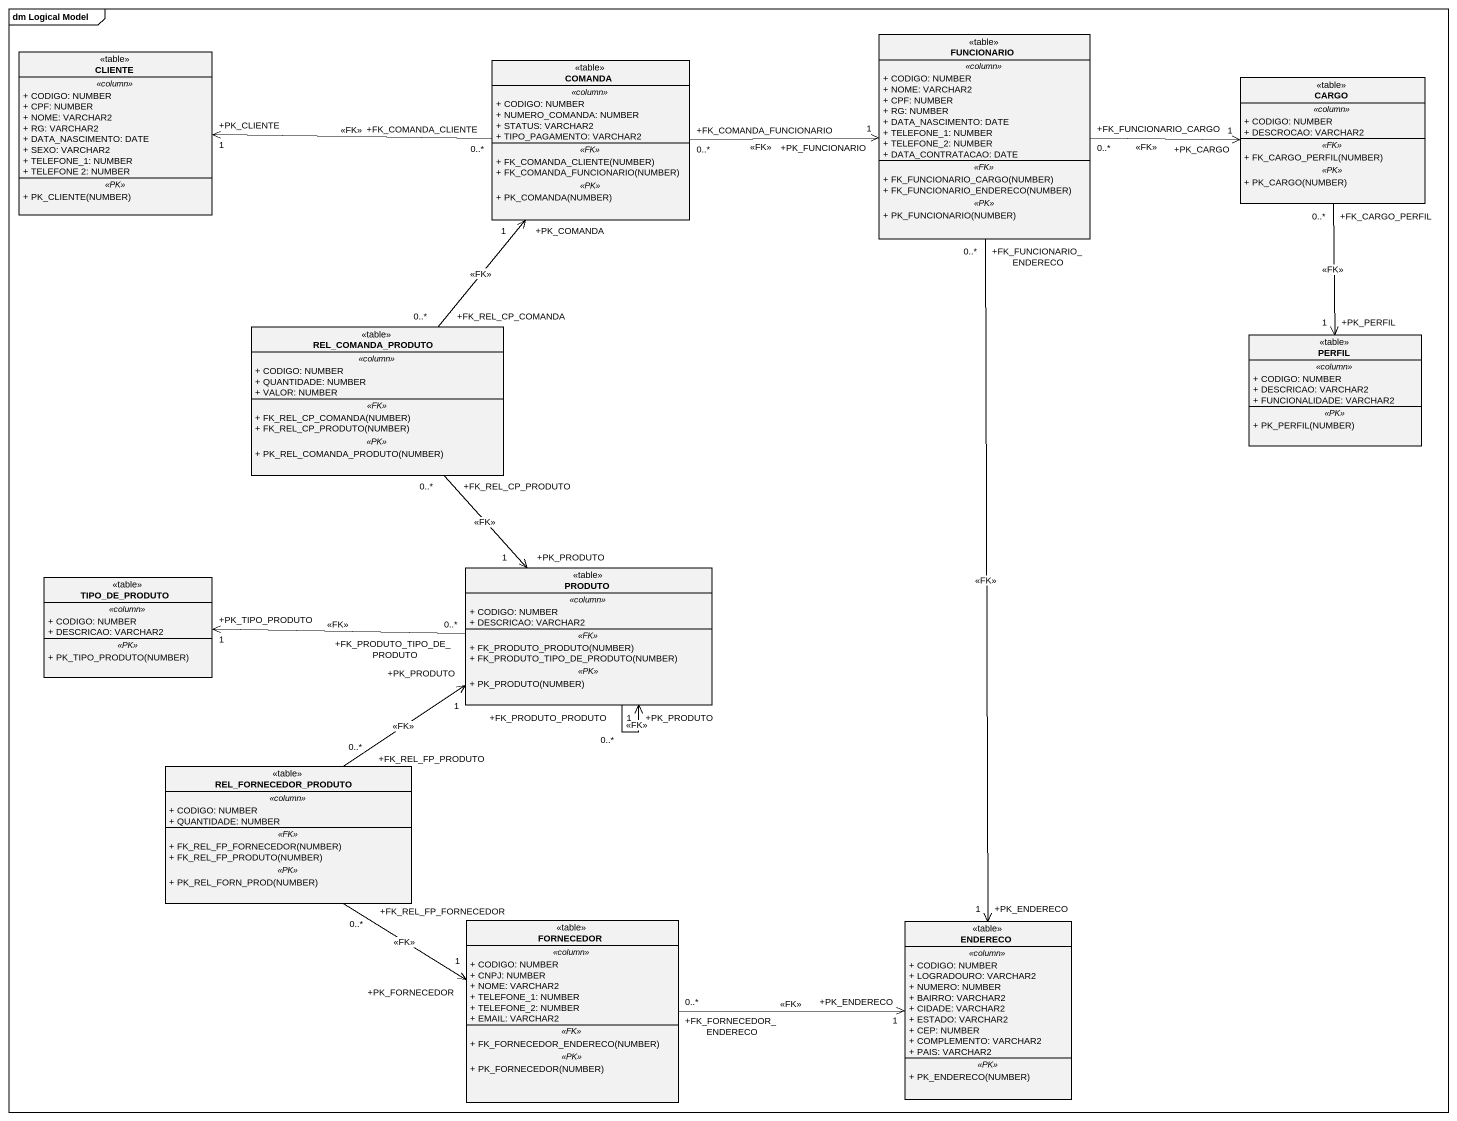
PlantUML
@startuml
mainframe dm Logical Model
hide circle
hide empty members
skinparam classAttributeIconSize 0
class FUNCIONARIO <<table>> {
  .. <<column>> ..
  + CODIGO: NUMBER
  + NOME: VARCHAR2
  + CPF: NUMBER
  + RG: NUMBER
  + DATA_NASCIMENTO: DATE
  + TELEFONE_1: NUMBER
  + TELEFONE_2: NUMBER
  + DATA_CONTRATACAO: DATE
  .. <<FK>> ..
  + FK_FUNCIONARIO_CARGO(NUMBER)
  + FK_FUNCIONARIO_ENDERECO(NUMBER)
  .. <<PK>> ..
  + PK_FUNCIONARIO(NUMBER)
}
class CLIENTE <<table>> {
  .. <<column>> ..
  + CODIGO: NUMBER
  + CPF: NUMBER
  + NOME: VARCHAR2
  + RG: VARCHAR2
  + DATA_NASCIMENTO: DATE
  + SEXO: VARCHAR2
  + TELEFONE_1: NUMBER
  + TELEFONE 2: NUMBER
  .. <<PK>> ..
  + PK_CLIENTE(NUMBER)
}
class COMANDA <<table>> {
  .. <<column>> ..
  + CODIGO: NUMBER
  + NUMERO_COMANDA: NUMBER
  + STATUS: VARCHAR2
  + TIPO_PAGAMENTO: VARCHAR2
  .. <<FK>> ..
  + FK_COMANDA_CLIENTE(NUMBER)
  + FK_COMANDA_FUNCIONARIO(NUMBER)
  .. <<PK>> ..
  + PK_COMANDA(NUMBER)
}
class CARGO <<table>> {
  .. <<column>> ..
  + CODIGO: NUMBER
  + DESCROCAO: VARCHAR2
  .. <<FK>> ..
  + FK_CARGO_PERFIL(NUMBER)
  .. <<PK>> ..
  + PK_CARGO(NUMBER)
}
class REL_COMANDA_PRODUTO <<table>> {
  .. <<column>> ..
  + CODIGO: NUMBER
  + QUANTIDADE: NUMBER
  + VALOR: NUMBER
  .. <<FK>> ..
  + FK_REL_CP_COMANDA(NUMBER)
  + FK_REL_CP_PRODUTO(NUMBER)
  .. <<PK>> ..
  + PK_REL_COMANDA_PRODUTO(NUMBER)
}
class PERFIL <<table>> {
  .. <<column>> ..
  + CODIGO: NUMBER
  + DESCRICAO: VARCHAR2
  + FUNCIONALIDADE: VARCHAR2
  .. <<PK>> ..
  + PK_PERFIL(NUMBER)
}
class TIPO_DE_PRODUTO <<table>> {
  .. <<column>> ..
  + CODIGO: NUMBER
  + DESCRICAO: VARCHAR2
  .. <<PK>> ..
  + PK_TIPO_PRODUTO(NUMBER)
}
class PRODUTO <<table>> {
  .. <<column>> ..
  + CODIGO: NUMBER
  + DESCRICAO: VARCHAR2
  .. <<FK>> ..
  + FK_PRODUTO_PRODUTO(NUMBER)
  + FK_PRODUTO_TIPO_DE_PRODUTO(NUMBER)
  .. <<PK>> ..
  + PK_PRODUTO(NUMBER)
}
class REL_FORNECEDOR_PRODUTO <<table>> {
  .. <<column>> ..
  + CODIGO: NUMBER
  + QUANTIDADE: NUMBER
  .. <<FK>> ..
  + FK_REL_FP_FORNECEDOR(NUMBER)
  + FK_REL_FP_PRODUTO(NUMBER)
  .. <<PK>> ..
  + PK_REL_FORN_PROD(NUMBER)
}
class FORNECEDOR <<table>> {
  .. <<column>> ..
  + CODIGO: NUMBER
  + CNPJ: NUMBER
  + NOME: VARCHAR2
  + TELEFONE_1: NUMBER
  + TELEFONE_2: NUMBER
  + EMAIL: VARCHAR2
  .. <<FK>> ..
  + FK_FORNECEDOR_ENDERECO(NUMBER)
  .. <<PK>> ..
  + PK_FORNECEDOR(NUMBER)
}
class ENDERECO <<table>> {
  .. <<column>> ..
  + CODIGO: NUMBER
  + LOGRADOURO: VARCHAR2
  + NUMERO: NUMBER
  + BAIRRO: VARCHAR2
  + CIDADE: VARCHAR2
  + ESTADO: VARCHAR2
  + CEP: NUMBER
  + COMPLEMENTO: VARCHAR2
  + PAIS: VARCHAR2
  .. <<PK>> ..
  + PK_ENDERECO(NUMBER)
}
FUNCIONARIO "+FK_FUNCIONARIO_CARGO\n0..*" -right-> "+PK_CARGO\n1" CARGO : <<FK>>
FUNCIONARIO "+FK_FUNCIONARIO_ENDERECO\n0..*" --> "+PK_ENDERECO\n1" ENDERECO : <<FK>>
COMANDA "+FK_COMANDA_FUNCIONARIO\n0..*" -right-> "+PK_FUNCIONARIO\n1" FUNCIONARIO : <<FK>>
COMANDA "+FK_COMANDA_CLIENTE\n0..*" -left-> "+PK_CLIENTE\n1" CLIENTE : <<FK>>
CARGO "+FK_CARGO_PERFIL\n0..*" --> "+PK_PERFIL\n1" PERFIL : <<FK>>
REL_COMANDA_PRODUTO "+FK_REL_CP_COMANDA\n0..*" -up-> "+PK_COMANDA\n1" COMANDA : <<FK>>
REL_COMANDA_PRODUTO "+FK_REL_CP_PRODUTO\n0..*" --> "+PK_PRODUTO\n1" PRODUTO : <<FK>>
PRODUTO "+FK_PRODUTO_TIPO_DE_PRODUTO\n0..*" -left-> "+PK_TIPO_PRODUTO\n1" TIPO_DE_PRODUTO : <<FK>>
PRODUTO "+FK_PRODUTO_PRODUTO\n0..*" --> "+PK_PRODUTO\n1" PRODUTO : <<FK>>
REL_FORNECEDOR_PRODUTO "+FK_REL_FP_PRODUTO\n0..*" -up-> "+PK_PRODUTO\n1" PRODUTO : <<FK>>
REL_FORNECEDOR_PRODUTO "+FK_REL_FP_FORNECEDOR\n0..*" --> "+PK_FORNECEDOR\n1" FORNECEDOR : <<FK>>
FORNECEDOR "+FK_FORNECEDOR_ENDERECO\n0..*" -right-> "+PK_ENDERECO\n1" ENDERECO : <<FK>>
@enduml
